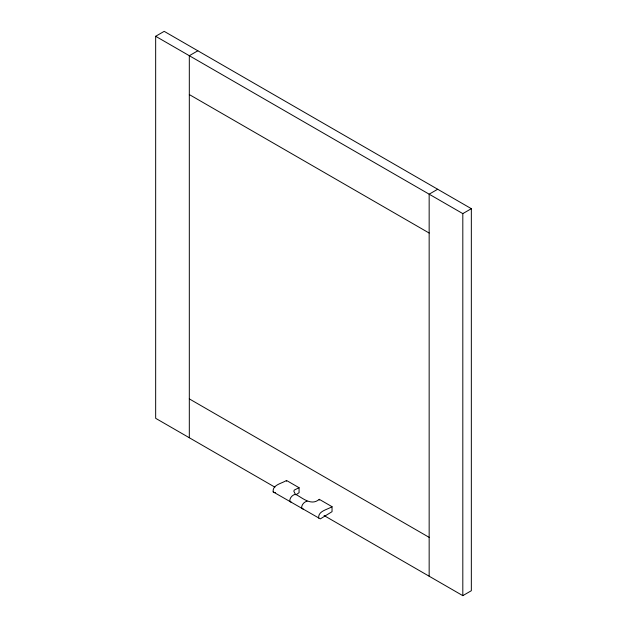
<?xml version="1.0" encoding="UTF-8"?>
<svg xmlns="http://www.w3.org/2000/svg" width="627" height="627" viewBox="0 0 627 627"><rect width="100%" height="100%" fill="white"/><g stroke="black" fill="none" stroke-linecap="round" stroke-linejoin="round"><path stroke-width="0.94" d="M295.842 494.844L299.071 492.704L299.071 487.712L286.484 480.439C281.985 483.503 272.306 484.663 273.137 491.881L320.342 518.89L332.036 511.679L332.036 506.687L319.276 499.319C311.266 506.365 302.402 497.83 295.254 494.076L293.859 491.286L294.22 490.102L299.071 487.712M274.908 487.163L155.661 418.319L155.661 36.28L164.188 31.35L471.339 208.681L471.339 590.72L462.812 595.65L324.065 515.543M197.842 50.779L189.315 55.709L189.315 437.748M437.685 189.252L429.158 194.182L429.158 576.221M155.661 36.28L462.812 213.611L471.339 208.681M332.036 506.687C327.67 509.61 317.787 510.95 318.688 518.129M274.798 492.642L275.418 492.556M291.626 502.36L289.964 501.6C288.969 498.238 292.817 494.632 295.254 494.374M303.476 509.202L301.814 508.442C300.819 505.08 304.667 501.475 307.105 501.216M273.137 491.881L273.913 492.32M189.315 94.567L429.158 233.04M189.315 398.882L429.158 537.363M462.812 213.611L462.812 595.65M319.276 499.319L319.276 500.15M286.484 480.439L286.484 481.277"/></g></svg>
